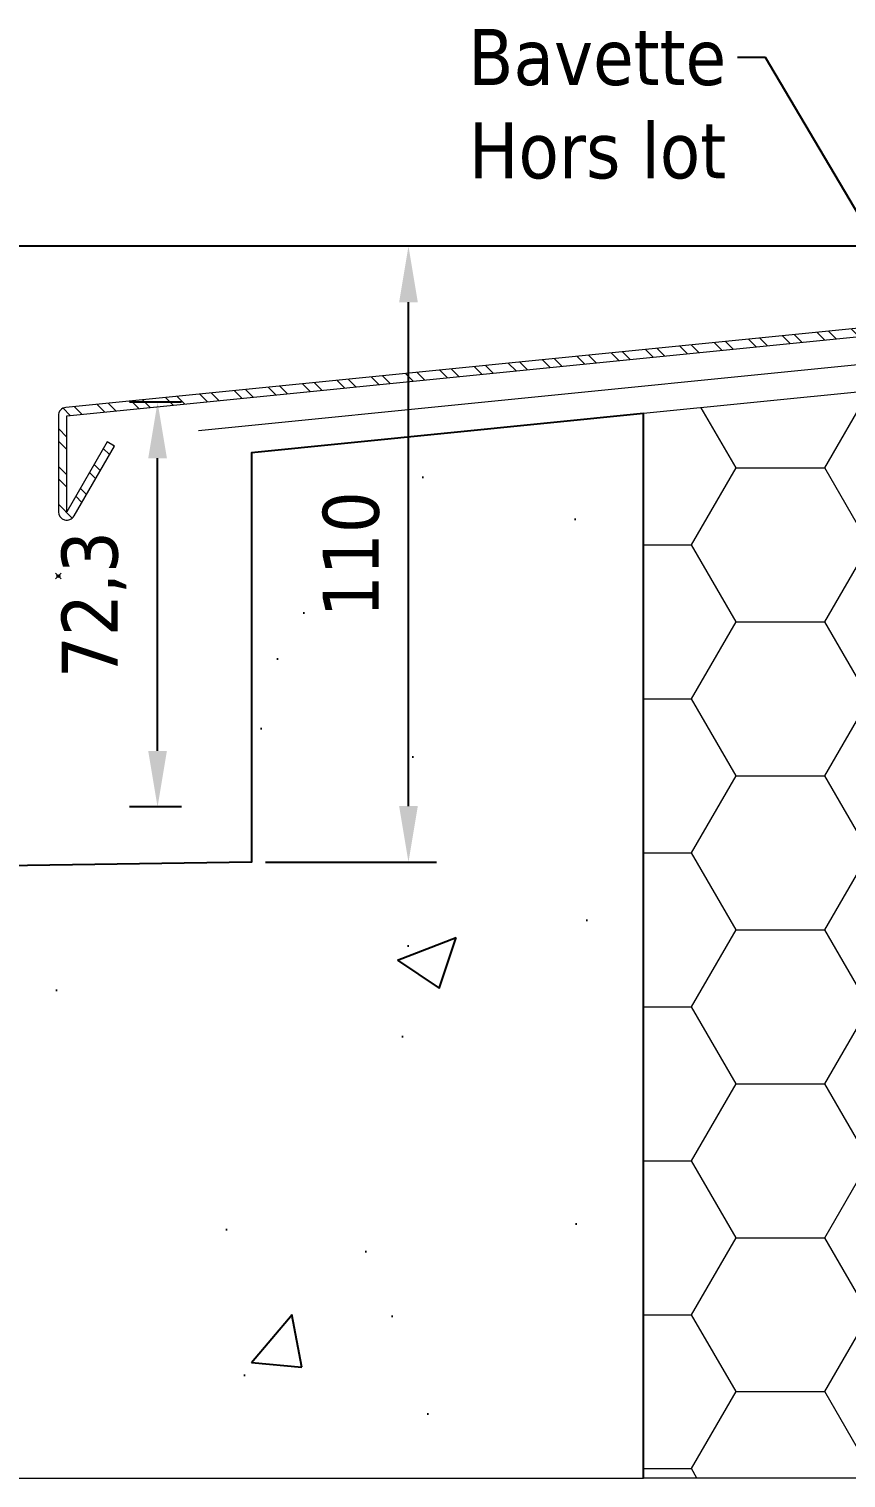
# Model space of a CAD drawing. Header units: millimetres. Extents: x -20000 to 230000, y -17405 to 24510.
# Drawn here: x 44690.3 to 44836.2, y -14106.3 to -13847.5 of the extents above; entities that cross this region are included whole.
import ezdxf
from ezdxf import colors
from ezdxf.entities.mleader import LeaderData, LeaderLine
from ezdxf.math import Vec2, Vec3

# ---------------------------------------------------------------- set-up
doc = ezdxf.new("R2010")
doc.units = ezdxf.units.MM
doc.header["$PDMODE"] = 35
doc.header["$PDSIZE"] = 0.5
doc.layers.get('0').update_dxf_attribs({"lineweight": 13})
doc.layers.get('Defpoints').update_dxf_attribs({"true_color": 0xc2a584})
doc.layers.add('0 - Invisible', color=43, linetype='Continuous', lineweight=0, plot=False)
for name, color, linetype, lineweight in [('1 - Aluminium', 150, 'Continuous', 13), ('1 - BETON', 251, 'Continuous', 25), ('1 - Isolant', 132, 'Continuous', 13), ('1 - Texte', 7, 'Continuous', 13)]:
    doc.layers.add(name, color=color, linetype=linetype, lineweight=lineweight)
doc.styles.add('Texte Poralu', font='tahomabd.ttf')
doc.dimstyles.new('30 - 1000', dxfattribs={"dimtxt": 10, "dimasz": 10, "dimexe": 5, "dimexo": 2.5, "dimgap": 5, "dimtad": 1, "dimdec": 1, "dimtxsty": 'Texte Poralu', "dimcen": 5, "dimazin": 0, "dimtfac": 1, "dimtdec": 1, "dimtmove": 0, "dimatfit": 3, "dimfxl": 1, "dimarcsym": 0})

# ---------------------------------------------------------------- blocks, each defined once
blk = doc.blocks.new('*U405')
at = {"layer": '1 - Aluminium'}
h = blk.add_hatch(dxfattribs=at)
h.set_pattern_fill('ANSI32', color=256, scale=0.5, angle=90, style=0)
h.set_pattern_definition([(135, (-179.490629894684, -41.44906298946889), (-3.367596045400933, -3.367596045400933), []), (135, (-179.490629894684, -39.20399798946889), (-3.367596045400933, -3.367596045400933), [])])
edge = h.paths.add_edge_path()
edge.add_line((-1.500000000000002, 6.5), (-1.5, 6.382419153728577))
edge.add_line((-1.5, 6.382419153728577), (-303.1398854732155, -23.78156939359331))
edge.add_arc((-302.990629894684, -25.2741251789083), 1.500000000000013, 95.71059313750165, 179.9999999999997)
edge.add_line((-304.490629894684, -25.27412517890829), (-304.490629894684, -42.41664383574013))
edge.add_arc((-302.990629894684, -42.41664383574012), 1.5, 180.0000000000003, 330.0000000000002)
edge.add_line((-301.6915917890074, -43.16664383574013), (-294.490629894684, -30.69421197140471))
edge.add_line((-294.490629894684, -30.69421197140471), (-295.7896680003607, -29.94421197140471))
edge.add_line((-295.7896680003607, -29.94421197140471), (-302.990629894684, -42.41664383574013))
edge.add_line((-302.990629894684, -42.41664383574013), (-302.990629894684, -25.27412517890844))
edge.add_line((-302.990629894684, -25.27412517890844), (-1.350744421468505, 4.889863368413593))
edge.add_arc((-1.5, 6.382419153728577), 1.5, 275.7105931374996, 360)
edge.add_line((2.220446049250313e-16, 6.382419153728577), (-1.83697019872103e-15, 6.5))
edge.add_line((-1.83697019872103e-15, 6.5), (-1.500000000000002, 6.5))
at = {"layer": '0 - Invisible'}
blk.add_lwpolyline([(0, 0), (-279.490629894684, -27.94906298946889)], dxfattribs=at)
blk.add_point((-304.490629894684, -53.91664383574015), dxfattribs=at)
at = {"layer": '1 - Aluminium'}
blk.add_lwpolyline([(-1.500000000000002, 6.5), (-1.5, 6.382419153728577), (-303.1398854732155, -23.78156939359331, 0.3853135861201776), (-304.490629894684, -25.27412517890829), (-304.490629894684, -42.41664383574013, 0.7673269879789602), (-301.6915917890074, -43.16664383574013), (-294.490629894684, -30.69421197140471), (-295.7896680003607, -29.94421197140471), (-302.990629894684, -42.41664383574013), (-302.990629894684, -25.27412517890844), (-1.350744421468502, 4.889863368413593, 0.3853135861201796), (2.220446049250313e-16, 6.382419153728577), (-1.83697019872103e-15, 6.5)], format="xyb", close=True, dxfattribs=at)
blk = doc.blocks.new('*U409')
at = {"layer": '1 - Isolant'}
h = blk.add_hatch(dxfattribs=at)
h.set_pattern_fill('HONEY', color=256, scale=5, style=0)
h.set_pattern_definition([(0, (-58386.87184655554, -20470.0045999678), (23.8125, 13.748153225), [15.875, -31.75]), (120, (-58386.87184655554, -20470.0045999678), (-23.81249994797095, 13.74815331511695), [15.8749999999998, -31.7499999999996]), (59.99999999999999, (-58386.87184655554, -20470.0045999678), (5.202904551637744e-08, 27.49630654011694), [-31.75, 15.875])])
h.paths.add_polyline_path([(-160.0000000000197, -220.0000000000182), (-200.0000000000225, -220.0000000000185), (-200.000000000013, -29.90024875776545), (1.224950342894069e-11, -9.90024875775537), (0, 0), (1.085469744819806e-11, -30.00000000000038), (-160.0000000000116, -46.00000000000263)])
at = {"layer": '0 - Invisible'}
blk.add_line((-160.0000000000197, -220.0000000000182), (-200.0000000000225, -220.0000000000185), dxfattribs=at)
at = {"layer": '1 - Isolant'}
blk.add_lwpolyline([(-160.0000000000197, -220.0000000000182), (-160.0000000000116, -46.00000000000263), (1.085469744819806e-11, -30.00000000000038), (0, 0), (0, 0), (1.224950342894069e-11, -9.90024875775537), (-200.000000000013, -29.90024875776545), (-200.0000000000225, -220.0000000000185)], dxfattribs=at)
blk = doc.blocks.new('*D478')
at = {"layer": 'Defpoints', "color": 0, "lineweight": -2, "transparency": 16777216}
for p, q in [((45057.50002455683, -13886.26779066064), (44676.48164398791, -13886.26779066064)), ((44681.48164398791, -13906.26779066065), (44681.48164398791, -13896.26779066064)), ((44683.01954265298, -13916.26779066065), (44676.48164398791, -13916.26779066065))]:
    blk.add_line(p, q, dxfattribs=at)
at = {"layer": 'Defpoints', "color": 0, "transparency": 16777216}
for p in [(44681.48164398791, -13886.26779066064), (45060.00002455683, -13886.26779066064), (44685.51954265298, -13916.26779066065)]:
    blk.add_point(p, dxfattribs=at)
for points in [[(44679.81497732124, -13896.26779066064), (44683.14831065457, -13896.26779066064), (44681.48164398791, -13886.26779066064)], [(44679.81497732124, -13906.26779066065), (44683.14831065457, -13906.26779066065), (44681.48164398791, -13916.26779066065)]]:
    blk.add_solid(points, dxfattribs=at)
at = {"layer": 'Defpoints', "color": 0, "transparency": 16777216, "insert": (44671.2734505695, -13901.26779066064), "char_height": 10, "attachment_point": 5, "rotation": 90, "style": 'Texte Poralu'}
blk.add_mtext('30', dxfattribs=at)
blk = doc.blocks.new('*U406')
at = {"layer": '1 - BETON'}
h = blk.add_hatch(dxfattribs=at)
h.set_pattern_fill('CONCRETE', color=256, scale=15, style=0, pattern_type=2)
h.set_pattern_definition([(49.99999999999999, (123.1265648786893, -81.42331073773583), (107.589027390113, -9.412820247389266), [11.25, -123.75]), (355, (123.1265648786893, -81.42331073773583), (-20.81270004195, 112.8288200550018), [9, -99]), (100.4514, (132.0923168786893, -82.20771173773583), (86.77640725710323, 103.415931309143), [9.5610285, -105.1713168]), (46.18420000000002, (123.1265648786893, -51.42331073773582), (160.0861572938467, -24.82785214935271), [16.8749999999999, -185.6249999999992]), (96.6356, (136.4670766286893, -53.49230678773583), (140.1994058323055, 146.1176806350663), [14.3415432, -157.75695]), (351.1842, (123.1265648786893, -51.42331073773582), (140.1992917700441, 146.1177901387987), [13.5, -148.5]), (21, (138.1265648786893, -58.92331073773582), (89.53605781776925, -60.39283359980082), [11.25, -123.75]), (326.0000000000001, (138.1265648786893, -58.92331073773582), (36.49729978823726, 108.772506757028), [9, -99]), (71.4514, (145.5878998286893, -63.95605163773584), (126.0333942872235, 48.37957450649286), [9.5610285, -105.1713168]), (37.50000000000001, (123.1265648786893, -81.42331073773583), (1.8239782975936, 49.93407807469672), [0, -97.8, 0, -100.5, 0, -99.375]), (7.499999999999999, (123.1265648786893, -81.42331073773583), (39.46043061632229, 59.16175678235403), [0, -57.3, 0, -95.55, 0, -37.875]), (327.5, (89.67656487868928, -81.42331073773583), (80.07336542586135, -3.383230760156963), [0, -37.5, 0, -117, 0, -155.25]), (317.5, (74.67656487868928, -81.42331073773583), (87.47792540135794, 15.01574734984766), [0, -48.75, 0, -77.69999999999999, 0, -110.25])])
h.paths.add_polyline_path([(-270.0000000058354, -83.09975124280663), (-270.0000000058372, -98.22380825270776), (-178.1240570157034, -190.0997512428352), (-2.842170943040401e-14, -190.0997512428366), (0, 0), (-70.00000000583532, -7.000000000583544), (-70.00000000583569, -80.09975124280626)])
at = {"layer": '0 - Invisible'}
blk.add_lwpolyline([(-270.0000000058354, -83.09975124280663), (-270.0000000058372, -98.22380825270776), (-178.1240570157034, -190.0997512428352), (-2.842170943040401e-14, -190.0997512428366)], dxfattribs=at)
at = {"layer": '1 - BETON'}
blk.add_lwpolyline([(-2.842170943040401e-14, -190.0997512428366), (0, 0), (-70.00000000583532, -7.000000000583544), (-70.00000000583532, -80.09975124280629), (-70.0000000058375, -80.09975124280629), (-70.00000000583569, -80.09975124280626), (-270.0000000058354, -83.09975124280663)], dxfattribs=at)
blk = doc.blocks.new('*D479')
at = {"layer": 'Defpoints', "color": 0, "lineweight": -2, "transparency": 16777216}
for p, q in [((44717.50002455681, -13914.12315259695), (44708.2264545103, -13914.12315259695)), ((44713.2264545103, -13976.4166657239), (44713.2264545103, -13924.12315259695)), ((44717.50002455681, -13986.4166657239), (44708.2264545103, -13986.4166657239))]:
    blk.add_line(p, q, dxfattribs=at)
at = {"layer": 'Defpoints', "color": 0, "transparency": 16777216}
for p in [(44713.2264545103, -13914.12315259695), (44720.00002455681, -13914.12315259695), (44720.00002455681, -13986.4166657239)]:
    blk.add_point(p, dxfattribs=at)
for points in [[(44711.55978784363, -13924.12315259695), (44714.89312117696, -13924.12315259695), (44713.2264545103, -13914.12315259695)], [(44711.55978784363, -13976.4166657239), (44714.89312117696, -13976.4166657239), (44713.2264545103, -13986.4166657239)]]:
    blk.add_solid(points, dxfattribs=at)
at = {"layer": 'Defpoints', "color": 0, "transparency": 16777216, "insert": (44701.87991320741, -13950.26990916042), "char_height": 10, "attachment_point": 5, "rotation": 90, "style": 'Texte Poralu'}
blk.add_mtext('72,3', dxfattribs=at)
blk = doc.blocks.new('*D482')
at = {"layer": 'Defpoints', "color": 0, "lineweight": -2, "transparency": 16777216}
for p, q in [((44997.50002455681, -13886.26779066064), (44753.0292074231, -13886.26779066064)), ((44758.0292074231, -13986.26779066064), (44758.0292074231, -13896.26779066064)), ((44732.5000245568, -13996.26779066064), (44763.0292074231, -13996.26779066064))]:
    blk.add_line(p, q, dxfattribs=at)
at = {"layer": 'Defpoints', "color": 0, "transparency": 16777216}
for p in [(44758.0292074231, -13886.26779066064), (45000.00002455681, -13886.26779066064), (44730.0000245568, -13996.26779066064)]:
    blk.add_point(p, dxfattribs=at)
for points in [[(44756.36254075643, -13896.26779066064), (44759.69587408976, -13896.26779066064), (44758.0292074231, -13886.26779066064)], [(44756.36254075643, -13986.26779066064), (44759.69587408976, -13986.26779066064), (44758.0292074231, -13996.26779066064)]]:
    blk.add_solid(points, dxfattribs=at)
at = {"layer": 'Defpoints', "color": 0, "transparency": 16777216, "insert": (44747.82437196306, -13941.26779066064), "char_height": 10, "attachment_point": 5, "rotation": 90, "style": 'Texte Poralu'}
blk.add_mtext('110', dxfattribs=at)

msp = doc.modelspace()

# ---------------------------------------------------------------- block references
for name, p in [('*U405', (45000.00002455681, -13891.26779066064)), ('*U409', (45000.00002455681, -13886.26779066064)), ('*U406', (44800.00002456264, -13916.16803941782))]:
    msp.add_blockref(name, p)

# ---------------------------------------------------------------- dimensions: what is measured, and where the dimension line sits
at = {"layer": 'Defpoints'}
for base, p1, p2, picture, middle in [((44681.48164398791, -13886.26779066064), (44685.51954265298, -13916.26779066065), (45060.00002455683, -13886.26779066064), '*D478', (44671.2734505695, -13901.26779066064)), ((44758.0292074231, -13886.26779066064), (44730.0000245568, -13996.26779066064), (45000.00002455681, -13886.26779066064), '*D482', (44747.82437196306, -13941.26779066064)), ((44713.2264545103, -13914.12315259695), (44720.00002455681, -13986.4166657239), (44720.00002455681, -13914.12315259695), '*D479', (44701.87991320741, -13950.26990916042))]:
    dim = msp.add_linear_dim(base=base, p1=p1, p2=p2, angle=90, dimstyle='30 - 1000', dxfattribs=at)
    dim.commit()
    dim.dimension.update_dxf_attribs({"geometry": picture, "text_midpoint": middle})

# ---------------------------------------------------------------- leaders
at = {"layer": '1 - Texte'}
ml = msp.add_multileader_mtext('Standard', dxfattribs=at)
ml.set_content('Bavette\\PHors lot', color=256, style='Texte Poralu')
ml.set_leader_properties()
ml.build(insert=Vec2(0, 0))
ml.multileader.update_dxf_attribs({"dogleg_length": 5})
ctx = ml.context
ctx.base_point, ctx.char_height, ctx.plane_origin = Vec3(44759.42632461256, -13852.57929851823), 10, Vec3(44841.98077524648, -13820.74486698628)
ctx.text_align_type = 2
notes = []
notes.append((ctx, [(0, (1, 1, 0), (44821.75741930699, -13852.57929851823), (-1, 0), 5, [(0, [(44848.90174616958, -13898.37699370503)], 0, [])])]))
ctx.mtext.insert, ctx.mtext.alignment, ctx.mtext.flow_direction = Vec3(44814.75741930699, -13847.46176997558), 3, 5
for ctx, leaders in notes:
    for number, flags, end, landing, length, lines in leaders:
        leader = LeaderData()
        leader.index, (leader.has_last_leader_line, leader.has_dogleg_vector, leader.attachment_direction) = number, flags
        leader.last_leader_point, leader.dogleg_vector, leader.dogleg_length = Vec3(end), Vec3(landing), length
        for number, points, colour, breaks in lines:
            line = LeaderLine()
            line.index, line.vertices, line.color, line.breaks = number, Vec3.list(points), colors.encode_raw_color(colour), breaks
            leader.lines.append(line)
        ctx.leaders.append(leader)

doc.saveas('drawing.dxf')
